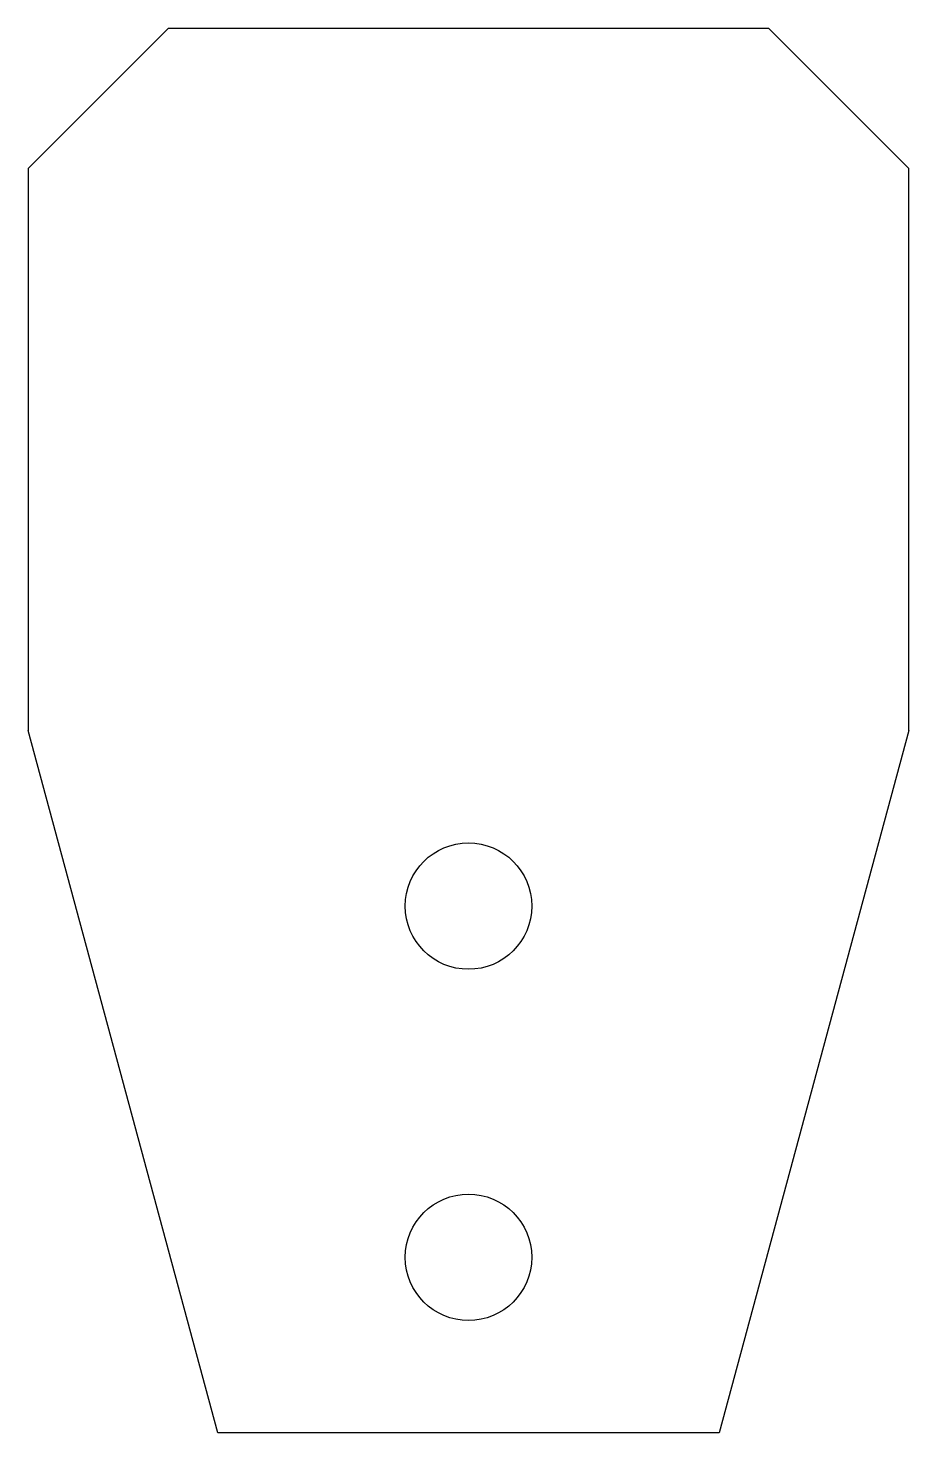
# Model space of a CAD drawing. Header units: millimetres. Extents: x -31 to 31, y -25 to 75.
import ezdxf

# ---------------------------------------------------------------- set-up
doc = ezdxf.new("R2010")
doc.units = ezdxf.units.MM

msp = doc.modelspace()

# ---------------------------------------------------------------- linework, layer by layer
at = {"color": 7, "linetype": 'Continuous', "lineweight": 25}
for p, q in [((-21.35, 75), (-31.35, 65)), ((-21.35, 75), (21.35, 75)), ((31.35, 65), (21.35, 75)), ((-31.35, 65), (-31.35, 25)), ((31.35, 25), (31.35, 65)), ((-17.85, -25), (-31.35, 25)), ((31.35, 25), (17.85, -25)), ((17.85, -25), (-17.85, -25))]:
    msp.add_line(p, q, dxfattribs=at)
for centre in [(0, 12.5), (0, -12.5)]:
    msp.add_circle(centre, 4.5, dxfattribs=at)

doc.saveas('drawing.dxf')
